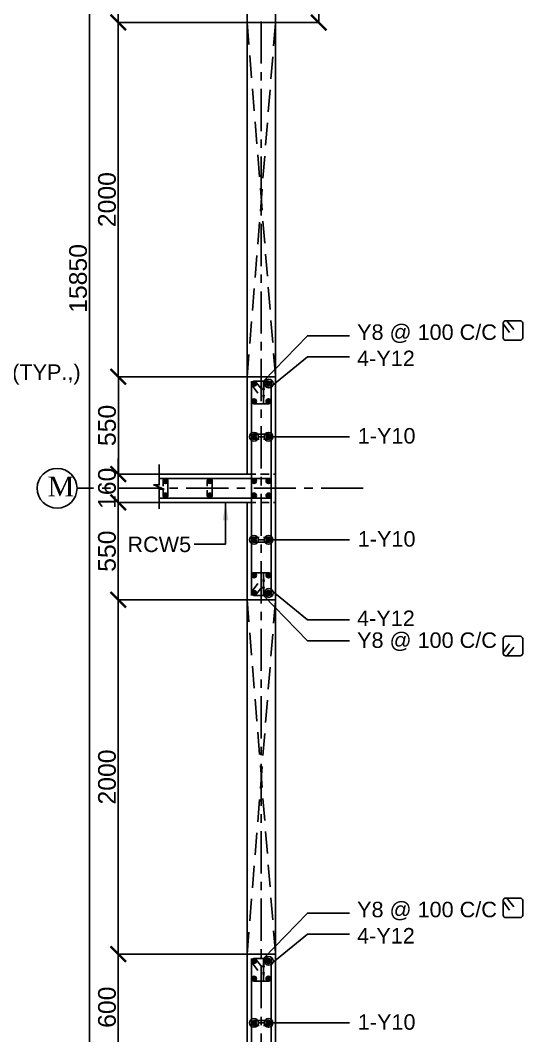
# Model space of a CAD drawing. Header units: inches. Extents: x 264820 to 395319, y -248151 to -162151.
# Drawn here: x 290419 to 301773, y -215092 to -192159 of the extents above; entities that cross this region are included whole.
import ezdxf

# ---------------------------------------------------------------- set-up
doc = ezdxf.new("R2010")
doc.units = ezdxf.units.IN
doc.header["$MEASUREMENT"] = 0
doc.linetypes.add('CENTER', pattern=[50.8, 31.75, -6.35, 6.35, -6.35])
doc.linetypes.add('Hidden', pattern=[3, 2, -1])
for name, color, linetype in [('1', 8, 'Continuous'), ('160 WALL OPEING', 1, 'Continuous'), ('5', 2, 'Continuous'), ('ARROW', 5, 'Continuous'), ('DIM', 251, 'Continuous'), ('GIRD CIR', 1, 'Continuous'), ('GIRD TEXT', 4, 'Continuous'), ('GRID', 8, 'CENTER'), ('LINKS', 3, 'Continuous'), ('OPENING', 1, 'Continuous'), ('SHEAR WALL', 6, 'Continuous'), ('STRRIUPS', 6, 'Continuous'), ('Ttxt', 3, 'Continuous')]:
    doc.layers.add(name, color=color, linetype=linetype)
doc.layers.add('Tex', color=3, linetype='Continuous', lineweight=13)
doc.styles.add('Arial', font='arial.ttf', dxfattribs={"height": 400})
doc.styles.add('T200', font='sanss___.ttf', dxfattribs={"height": 250})
doc.styles.add('T400', font='romantic.ttf')
doc.dimstyles.new('SCALE-25', dxfattribs={"dimtxt": 400, "dimasz": 350, "dimexe": 0, "dimexo": 0, "dimgap": 50, "dimtad": 1, "dimdec": 0, "dimlfac": 0.25, "dimzin": 0, "dimdsep": 46, "dimtxsty": 'Arial', "dimblk": 'ARCHTICK', "dimcen": 0, "dimclrd": 5, "dimclre": 8, "dimclrt": 1, "dimadec": 0, "dimazin": 0, "dimtfac": 1, "dimtdec": 0, "dimtix": 1, "dimtmove": 2, "dimatfit": 3, "dimfxl": 0, "dimtolj": 1, "dimtzin": 0, "dimlwd": -1, "dimarcsym": 0})
doc.dimstyles.new('T200', dxfattribs={"dimtxt": 300, "dimasz": 150, "dimexe": 0, "dimexo": 0, "dimgap": 5, "dimtad": 1, "dimdec": 0, "dimrnd": 5, "dimzin": 0, "dimdsep": 46, "dimtxsty": 'T200', "dimblk": 'ARCHTICK', "dimcen": 300, "dimclrd": 5, "dimclre": 252, "dimclrt": 1, "dimadec": 0, "dimazin": 0, "dimtfac": 50, "dimtdec": 0, "dimtofl": 0, "dimtmove": 2, "dimatfit": 3, "dimfxl": 1, "dimtolj": 1, "dimtzin": 0, "dimarcsym": 2})

# ---------------------------------------------------------------- blocks, each defined once
blk = doc.blocks.new('R1')
at = {"layer": '5'}
h = blk.add_hatch(color=256, dxfattribs=at)
edge = h.paths.add_edge_path()
edge.add_arc((0, 0), 69.6, 0, 360)
at = {"layer": '5', "color": 6}
blk.add_circle((0, 0), 69.6, dxfattribs=at)
blk = doc.blocks.new('_ARCHTICK')
at = {"color": 0, "linetype": 'ByBlock', "const_width": 0.15}
blk.add_lwpolyline([(-0.5, -0.5), (0.5, 0.5)], dxfattribs=at)
blk = doc.blocks.new('A$C5C0C2414')
at = {"layer": 'STRRIUPS', "ltscale": 0.2}
for p, q in [((0, 0), (158, -194)), ((-81, -72), (61, -268))]:
    blk.add_line(p, q, dxfattribs=at)
blk.add_lwpolyline([(304, -440), (-26, -440, -0.414214), (-81, -385), (-81, -55, -0.414214), (-26, 0), (304, 0, -0.414214), (359, -55), (359, -385, -0.414214)], format="xyb", close=True, dxfattribs=at)
blk = doc.blocks.new('*D44')
at = {"layer": 'Defpoints', "color": 0}
for p in [(291982, -166289), (293558, -166289, 59), (293558, -229689)]:
    blk.add_point(p, dxfattribs=at)
at = {"layer": 'DIM', "color": 8, "lineweight": -2}
for p, q in [((293558, -166289), (291982, -166289)), ((293558, -229689), (291982, -229689))]:
    blk.add_line(p, q, dxfattribs=at)
at = {"layer": 'DIM', "color": 5}
blk.add_line((291982, -229689), (291982, -166289), dxfattribs=at)
at = {"layer": 'DIM', "color": 5, "xscale": 350, "yscale": 350, "zscale": 350}
for p, rotation in [((291982, -166289), 90), ((291982, -229689), 270)]:
    blk.add_blockref('_ARCHTICK', p, dxfattribs=dict(at, rotation=rotation))
at = {"layer": 'DIM', "color": 1, "insert": (291727, -197989), "char_height": 400, "attachment_point": 5, "rotation": 90, "style": 'Arial'}
blk.add_mtext('\\A1;15850', dxfattribs=at)
blk = doc.blocks.new('ARCHTICK')
at = {"color": 0, "const_width": 0.15}
blk.add_lwpolyline([(-0.5, -0.5), (0.5, 0.5)], dxfattribs=at)
blk = doc.blocks.new('*D49')
at = {"layer": 'Defpoints', "color": 0}
for p in [(292634, -213249), (295545, -213249, 59), (293558, -215649, 58)]:
    blk.add_point(p, dxfattribs=at)
at = {"layer": 'DIM', "color": 8, "lineweight": -2}
for p, q in [((295545, -213249), (292634, -213249)), ((293558, -215649), (292634, -215649))]:
    blk.add_line(p, q, dxfattribs=at)
at = {"layer": 'DIM', "color": 5}
blk.add_line((292634, -215649), (292634, -213249), dxfattribs=at)
at = {"layer": 'DIM', "color": 5, "xscale": 350, "yscale": 350, "zscale": 350}
for p, rotation in [((292634, -213249), 90), ((292634, -215649), 270)]:
    blk.add_blockref('_ARCHTICK', p, dxfattribs=dict(at, rotation=rotation))
at = {"layer": 'DIM', "color": 1, "insert": (292380, -214449), "char_height": 400, "attachment_point": 5, "rotation": 90, "style": 'Arial'}
blk.add_mtext('\\A1;600', dxfattribs=at)
blk = doc.blocks.new('*D50')
at = {"layer": 'Defpoints', "color": 0}
for p in [(292634, -205249), (295545, -205249, 59), (295545, -213249, 59)]:
    blk.add_point(p, dxfattribs=at)
at = {"layer": 'DIM', "color": 8, "lineweight": -2}
for p, q in [((295545, -205249), (292634, -205249)), ((295545, -213249), (292634, -213249))]:
    blk.add_line(p, q, dxfattribs=at)
at = {"layer": 'DIM', "color": 5}
blk.add_line((292634, -213249), (292634, -205249), dxfattribs=at)
at = {"layer": 'DIM', "color": 5, "xscale": 350, "yscale": 350, "zscale": 350}
for p, rotation in [((292634, -205249), 90), ((292634, -213249), 270)]:
    blk.add_blockref('_ARCHTICK', p, dxfattribs=dict(at, rotation=rotation))
at = {"layer": 'DIM', "color": 1, "insert": (292380, -209249), "char_height": 400, "attachment_point": 5, "rotation": 90, "style": 'Arial'}
blk.add_mtext('\\A1;2000', dxfattribs=at)
blk = doc.blocks.new('*D51')
at = {"layer": 'Defpoints', "color": 0}
for p in [(292633, -203049), (293558, -203049, 58), (295545, -205249, 59)]:
    blk.add_point(p, dxfattribs=at)
at = {"layer": 'DIM', "color": 8, "lineweight": -2}
for p, q in [((293558, -203049), (292633, -203049)), ((295545, -205249), (292633, -205249))]:
    blk.add_line(p, q, dxfattribs=at)
at = {"layer": 'DIM', "color": 5}
blk.add_line((292633, -205249), (292633, -203049), dxfattribs=at)
at = {"layer": 'DIM', "color": 5, "xscale": 350, "yscale": 350, "zscale": 350}
for p, rotation in [((292633, -203049), 90), ((292633, -205249), 270)]:
    blk.add_blockref('_ARCHTICK', p, dxfattribs=dict(at, rotation=rotation))
at = {"layer": 'DIM', "color": 1, "insert": (292379, -204149), "char_height": 400, "attachment_point": 5, "rotation": 90, "style": 'Arial'}
blk.add_mtext('\\A1;550', dxfattribs=at)
blk = doc.blocks.new('*D52')
at = {"layer": 'Defpoints', "color": 0}
for p in [(292634, -202409), (293558, -202409, 58), (293558, -203049, 58)]:
    blk.add_point(p, dxfattribs=at)
at = {"layer": 'DIM', "color": 5}
for p, q in [((292634, -202409), (292634, -202059)), ((292634, -203049), (292634, -202409)), ((292634, -203049), (292634, -203399))]:
    blk.add_line(p, q, dxfattribs=at)
at = {"layer": 'DIM', "color": 8, "lineweight": -2}
for p, q in [((293558, -202409), (292634, -202409)), ((293558, -203049), (292634, -203049))]:
    blk.add_line(p, q, dxfattribs=at)
at = {"layer": 'DIM', "color": 5, "xscale": 350, "yscale": 350, "zscale": 350}
for p, rotation in [((292634, -202409), 270), ((292634, -203049), 90)]:
    blk.add_blockref('_ARCHTICK', p, dxfattribs=dict(at, rotation=rotation))
at = {"layer": 'DIM', "color": 1, "insert": (292380, -202729), "char_height": 400, "attachment_point": 5, "rotation": 90, "style": 'Arial'}
blk.add_mtext('\\A1;160', dxfattribs=at)
blk = doc.blocks.new('*D53')
at = {"layer": 'Defpoints', "color": 0}
for p in [(292635, -200209), (295545, -200209, 59), (293558, -202409, 58)]:
    blk.add_point(p, dxfattribs=at)
at = {"layer": 'DIM', "color": 8, "lineweight": -2}
for p, q in [((295545, -200209), (292635, -200209)), ((293558, -202409), (292635, -202409))]:
    blk.add_line(p, q, dxfattribs=at)
at = {"layer": 'DIM', "color": 5}
blk.add_line((292635, -202409), (292635, -200209), dxfattribs=at)
at = {"layer": 'DIM', "color": 5, "xscale": 350, "yscale": 350, "zscale": 350}
for p, rotation in [((292635, -200209), 90), ((292635, -202409), 270)]:
    blk.add_blockref('_ARCHTICK', p, dxfattribs=dict(at, rotation=rotation))
at = {"layer": 'DIM', "color": 1, "insert": (292381, -201309), "char_height": 400, "attachment_point": 5, "rotation": 90, "style": 'Arial'}
blk.add_mtext('\\A1;550', dxfattribs=at)
blk = doc.blocks.new('*D54')
at = {"layer": 'Defpoints', "color": 0}
for p in [(292634, -192209), (295545, -192209, 59), (295545, -200209, 59)]:
    blk.add_point(p, dxfattribs=at)
at = {"layer": 'DIM', "color": 8, "lineweight": -2}
for p, q in [((295545, -192209), (292634, -192209)), ((295545, -200209), (292634, -200209))]:
    blk.add_line(p, q, dxfattribs=at)
at = {"layer": 'DIM', "color": 5}
blk.add_line((292634, -200209), (292634, -192209), dxfattribs=at)
at = {"layer": 'DIM', "color": 5, "xscale": 350, "yscale": 350, "zscale": 350}
for p, rotation in [((292634, -192209), 90), ((292634, -200209), 270)]:
    blk.add_blockref('_ARCHTICK', p, dxfattribs=dict(at, rotation=rotation))
at = {"layer": 'DIM', "color": 1, "insert": (292380, -196209), "char_height": 400, "attachment_point": 5, "rotation": 90, "style": 'Arial'}
blk.add_mtext('\\A1;2000', dxfattribs=at)
blk = doc.blocks.new('*D55')
at = {"layer": 'Defpoints', "color": 0}
for p in [(292634, -189809), (293558, -189809, 58), (295545, -192209, 59)]:
    blk.add_point(p, dxfattribs=at)
at = {"layer": 'DIM', "color": 8, "lineweight": -2}
for p, q in [((293558, -189809), (292634, -189809)), ((295545, -192209), (292634, -192209))]:
    blk.add_line(p, q, dxfattribs=at)
at = {"layer": 'DIM', "color": 5}
blk.add_line((292634, -192209), (292634, -189809), dxfattribs=at)
at = {"layer": 'DIM', "color": 5, "xscale": 350, "yscale": 350, "zscale": 350}
for p, rotation in [((292634, -189809), 90), ((292634, -192209), 270)]:
    blk.add_blockref('_ARCHTICK', p, dxfattribs=dict(at, rotation=rotation))
at = {"layer": 'DIM', "color": 1, "insert": (292380, -191009), "char_height": 400, "attachment_point": 5, "rotation": 90, "style": 'Arial'}
blk.add_mtext('\\A1;600', dxfattribs=at)
blk = doc.blocks.new('*D60')
at = {"layer": 'Defpoints', "color": 0}
for p in [(296185, -167489), (297165, -167489), (296185, -192209)]:
    blk.add_point(p, dxfattribs=at)
at = {"layer": 'DIM', "color": 8, "lineweight": -2}
for p, q in [((296185, -167489), (297165, -167489)), ((296185, -192209), (297165, -192209))]:
    blk.add_line(p, q, dxfattribs=at)
at = {"layer": 'DIM', "color": 5}
blk.add_line((297165, -192209), (297165, -167489), dxfattribs=at)
at = {"layer": 'DIM', "color": 5, "xscale": 350, "yscale": 350, "zscale": 350}
for p, rotation in [((297165, -167489), 90), ((297165, -192209), 270)]:
    blk.add_blockref('_ARCHTICK', p, dxfattribs=dict(at, rotation=rotation))

msp = doc.modelspace()

# ---------------------------------------------------------------- linework, layer by layer
at = {"layer": '1', "linetype": 'Hidden', "ltscale": 100}
for p, q in [((295545, -202408.9, 59), (296185, -202408.9, 59)), ((295545, -203048.9, 59), (296185, -203048.9, 59))]:
    msp.add_line(p, q, dxfattribs=at)
at = {"layer": '1', "elevation": 58.4}
msp.add_lwpolyline([(293558.4, -202191.5), (293558.4, -202654.1), (293434.1, -202654.1), (293664, -202747.6), (293558.4, -202747.6), (293558.4, -203193.3)], dxfattribs=at)
at = {"layer": '160 WALL OPEING', "linetype": 'Hidden', "ltscale": 250}
for p, q in [((295545, -200208.9), (296185, -192208.9, 59)), ((295545, -192208.9), (296185, -200208.9, 59)), ((295545, -213248.9), (296185, -205248.9, 59)), ((295545, -205248.9), (296185, -213248.9, 59))]:
    msp.add_line(p, q, dxfattribs=at)
at = {"layer": '5', "elevation": 59}
for points in [[(295645, -200308.9), (295645, -205148.9)], [(296085, -205148.9), (296085, -200308.9)], [(293558.4, -202948.9), (296085, -202948.9), (296085, -202508.9), (293558.4, -202508.9)], [(295645, -213348.9), (295645, -218588.9)], [(296085, -218588.9), (296085, -213348.9)]]:
    msp.add_lwpolyline(points, dxfattribs=at)
at = {"layer": 'ARROW'}
for p, q in [((295799.2, -201564.6, 59), (295930.2, -201564.6, 59)), ((295799.2, -203893.2, 59), (295930.2, -203893.2, 59)), ((295799.2, -214804.6, 59), (295930.2, -214804.6, 59))]:
    msp.add_line(p, q, dxfattribs=at)
for points, elevation in [([(295917.2, -200308.9), (296906.1, -199284.7), (297860.8, -199284.7)], 59), ([(296127.4, -200398.8), (296906.1, -199761.1), (297860.8, -199761.1)], 59), ([(296127.2, -201564.6), (297860.2, -201564.6)], 58.9), ([(296127.2, -203893.2), (297860.2, -203893.2)], 58.9), ([(295917.2, -205148.9), (296906.1, -206173), (297860.8, -206173)], 59), ([(296127.4, -205059), (296906.1, -205696.6), (297860.8, -205696.6)], 59), ([(295917.2, -213348.9), (296906.1, -212324.7), (297860.8, -212324.7)], 59), ([(296127.4, -213438.8), (296906.1, -212801.1), (297860.8, -212801.1)], 59), ([(296127.2, -214804.6), (297860.2, -214804.6)], 58.9)]:
    msp.add_lwpolyline(points, dxfattribs=dict(at, elevation=elevation))
for centre in [(296035, -200364.6, 59), (295700.7, -201564.6, 59), (296028.7, -201564.6, 59), (295700.7, -203893.2, 59), (296028.7, -203893.2, 59), (296035, -205093.2, 59), (296035, -213404.6, 59), (295700.7, -214804.6, 59), (296028.7, -214804.6, 59)]:
    msp.add_circle(centre, 98.5, dxfattribs=at)
at = {"layer": 'GIRD CIR'}
msp.add_circle((291252.2, -202728.9, 58.4), 450, dxfattribs=at)
at = {"layer": 'GRID', "ltscale": 30}
for p, q in [((295865, -164753.2, 59), (295865, -230727.8, 59)), ((298171.5, -202728.9, 59), (291702.2, -202728.9, 59))]:
    msp.add_line(p, q, dxfattribs=at)
at = {"layer": 'LINKS', "elevation": 59}
for points in [[(295916.7, -201620.2), (296029.3, -201620.2, 1), (296029.3, -201508.9), (295700.7, -201508.9, 1), (295700.7, -201620.2), (295820.2, -201620.2)], [(293645, -202677.2), (293645, -202564.6, -1), (293756.4, -202564.6), (293756.4, -202893.2, -1), (293645, -202893.2), (293645, -202773.7)], [(294645, -202677.2), (294645, -202564.6, -1), (294756.4, -202564.6), (294756.4, -202893.2, -1), (294645, -202893.2), (294645, -202773.7)], [(295916.7, -203837.5), (296029.3, -203837.5, -1), (296029.3, -203948.9), (295700.7, -203948.9, -1), (295700.7, -203837.5), (295820.2, -203837.5)], [(295916.7, -214860.2), (296029.3, -214860.2, 1), (296029.3, -214748.9), (295700.7, -214748.9, 1), (295700.7, -214860.2), (295820.2, -214860.2)]]:
    msp.add_lwpolyline(points, format="xyb", dxfattribs=at)
at = {"layer": 'OPENING', "color": 1, "elevation": 59}
for points in [[(295545, -192208.9), (295545, -192208.9), (295545, -200208.9)], [(296185, -200208.9), (296185, -192208.9)], [(295545, -205248.9), (295545, -205248.9), (295545, -213248.9)], [(296185, -213248.9), (296185, -213248.9), (296185, -205248.9)]]:
    msp.add_lwpolyline(points, dxfattribs=at)
at = {"layer": 'SHEAR WALL', "color": 4}
for p, q in [((295545, -192208.9, 59), (296185, -192208.9, 59)), ((295545, -200208.9, 59), (296185, -200208.9, 59)), ((295545, -205248.9, 59), (296185, -205248.9, 59)), ((295545, -213248.9, 59), (296185, -213248.9, 59))]:
    msp.add_line(p, q, dxfattribs=at)
at = {"layer": 'SHEAR WALL', "color": 4, "elevation": 59}
for points in [[(296185, -172368.9), (296185, -192208.9)], [(295545, -192208.9), (295545, -189808.9)], [(295545, -200208.9), (295545, -202408.9)], [(296185, -202408.9), (296185, -200208.9)], [(295545, -202408.9), (293558.4, -202408.9)], [(296185, -203048.9), (296185, -202408.9)], [(293558.4, -203048.9), (295545, -203048.9)], [(295545, -205248.9), (295545, -203048.9)], [(296185, -203048.9), (296185, -205248.9)], [(295545, -213248.9), (295545, -213248.9), (295545, -215648.9)], [(296185, -216288.9), (296185, -213248.9)]]:
    msp.add_lwpolyline(points, dxfattribs=at)
at = {"layer": 'STRRIUPS', "ltscale": 0.2}
for p, q in [((295662, -200404.3, 59), (295786.7, -200577.3, 59)), ((295750.9, -200339.8, 59), (295884, -200502.6, 59)), ((295662, -205053.4, 59), (295786.7, -204880.5, 59)), ((295750.9, -205117.9, 59), (295884, -204955.2, 59)), ((295662, -213444.3, 59), (295786.7, -213617.3, 59)), ((295750.9, -213379.8, 59), (295884, -213542.6, 59))]:
    msp.add_line(p, q, dxfattribs=at)
at = {"layer": 'STRRIUPS', "ltscale": 0.2, "elevation": 59}
for points in [[(295700, -200308.9), (296030, -200308.9, -0.4142136), (296085, -200363.9), (296085, -200764.9, -0.4142136), (296030, -200819.9), (295700, -200819.9, -0.4142136), (295645, -200764.9), (295645, -200363.9, -0.4142136)], [(295700, -205148.9), (296030, -205148.9, 0.4142136), (296085, -205093.9), (296085, -204692.8, 0.4142136), (296030, -204637.8), (295700, -204637.8, 0.4142136), (295645, -204692.8), (295645, -205093.9, 0.4142136)], [(295700, -213348.9), (296030, -213348.9, -0.4142136), (296085, -213403.9), (296085, -213804.9, -0.4142136), (296030, -213859.9), (295700, -213859.9, -0.4142136), (295645, -213804.9), (295645, -213403.9, -0.4142136)]]:
    msp.add_lwpolyline(points, format="xyb", close=True, dxfattribs=at)

# ---------------------------------------------------------------- block references
at = {"layer": '5', "yscale": 0.8000000000465661, "zscale": 0.8000000000465661}
for p, xscale, rotation in [((295700.7, -200364.6, 59), 0.8000000000465661, 90.00000000000001), ((296029.3, -200364.6, 59), -0.8000000000465661, 270), ((295700.7, -200764.6, 59), 0.8000000000465661, 90.00000000000001), ((296029.3, -200764.6, 59), -0.8000000000465661, 270), ((295700.7, -201564.6, 59), -0.8000000000465661, 90), ((296029.3, -201564.6, 59), 0.8000000000465661, 270), ((293700.7, -202564.6, 59), 0.8000000000465661, 90.00000000000001), ((294700.7, -202564.6, 59), 0.8000000000465661, 90.00000000000001), ((295700.7, -202564.6, 59), 0.8000000000465661, 90.00000000000001), ((296029.3, -202564.6, 59), -0.8000000000465661, 270), ((293700.7, -202893.2, 59), -0.8000000000465661, 90), ((294700.7, -202893.2, 59), -0.8000000000465661, 90), ((295700.7, -202893.2, 59), -0.8000000000465661, 90), ((296029.3, -202893.2, 59), 0.8000000000465661, 270), ((295700.7, -203893.2, 59), 0.8000000000465661, 90.00000000000001), ((296029.3, -203893.2, 59), -0.8000000000465661, 270), ((295700.7, -204693.2, 59), -0.8000000000465661, 90), ((296029.3, -204693.2, 59), 0.8000000000465661, 270), ((295700.7, -205093.2, 59), -0.8000000000465661, 90), ((296029.3, -205093.2, 59), 0.8000000000465661, 270), ((295700.7, -213404.6, 59), 0.8000000000465661, 90.00000000000001), ((296029.3, -213404.6, 59), -0.8000000000465661, 270), ((295700.7, -213804.6, 59), 0.8000000000465661, 90.00000000000001), ((296029.3, -213804.6, 59), -0.8000000000465661, 270), ((295700.7, -214804.6, 59), -0.8000000000465661, 90), ((296029.3, -214804.6, 59), 0.8000000000465661, 270)]:
    msp.add_blockref('R1', p, dxfattribs=dict(at, xscale=xscale, rotation=rotation))
at = {"layer": 'STRRIUPS'}
for p in [(301413.7, -198945.5, 0), (301413.7, -211985.5, 0)]:
    msp.add_blockref('A$C5C0C2414', p, dxfattribs=at)
at = {"layer": 'STRRIUPS', "xscale": -1, "rotation": 180}
msp.add_blockref('A$C5C0C2414', (301413.7, -206512.2, 0), dxfattribs=at)

# ---------------------------------------------------------------- texts
at = {"layer": 'GIRD TEXT', "ltscale": 7, "style": 'T400'}
msp.add_text('M', height=450, dxfattribs=at).set_placement((291035, -202913.3))
at = {"layer": 'Tex', "style": 'Arial'}
msp.add_text('RCW5', height=350, dxfattribs=at).set_placement((292840.7, -204169.6))
at = {"layer": 'Ttxt', "color": 4, "style": 'Arial'}
for s, p in [('Y8 @ 100 C/C', (298030.7, -199377.3)), ('4-Y12', (298030.7, -199970.2)), ('Y8 @ 300 C/C(VER.)(TYP.,)', (285609.6, -200280.3)), ('1-Y10', (298046.6, -201718)), ('1-Y10', (298046.6, -204046.6)), ('4-Y12', (298030.7, -205839)), ('Y8 @ 100 C/C', (298030.7, -206334)), ('Y8 @ 100 C/C', (298030.7, -212417.3)), ('4-Y12', (298030.7, -213010.2)), ('1-Y10', (298046.6, -214958))]:
    msp.add_text(s, height=350, dxfattribs=at).set_placement(p)

# ---------------------------------------------------------------- dimensions: what is measured, and where the dimension line sits
at = {"layer": 'DIM'}
dim = msp.add_linear_dim(base=(291981.5, -166288.9), p1=(293558.4, -229688.9), p2=(293558.4, -166288.9, 59), angle=90, dimstyle='SCALE-25', override={"dimldrblk": 'ARCHTICK'}, dxfattribs=at)
dim.commit()
dim.dimension.update_dxf_attribs({"geometry": '*D44', "text_midpoint": (291727.3, -197988.9)})
dim = msp.add_linear_dim(base=(297165.2, -167488.9, 59), p1=(296185, -192208.9, 59), p2=(296185, -167488.9, 59), angle=90, text=' ', dimstyle='SCALE-25', override={"dimldrblk": 'ARCHTICK'}, dxfattribs=at)
dim.commit()
dim.dimension.update_dxf_attribs({"geometry": '*D60', "text_midpoint": (297165.2, -179848.9, 59)})
at = {"layer": 'DIM', "color": 1}
for base, p1, p2, picture, middle in [((292633.7, -189808.9), (295545, -192208.9, 59), (293558.4, -189808.9, 58.4), '*D55', (292379.5, -191008.9)), ((292633.7, -192208.9), (295545, -200208.9, 59), (295545, -192208.9, 59), '*D54', (292379.5, -196208.9)), ((292634.7, -200208.9), (293558.4, -202408.9, 58.4), (295545, -200208.9, 59), '*D53', (292380.5, -201308.9)), ((292633.7, -202408.9), (293558.4, -203048.9, 58.4), (293558.4, -202408.9, 58.4), '*D52', (292379.5, -202728.9)), ((292632.7, -203048.9), (295545, -205248.9, 59), (293558.4, -203048.9, 58.4), '*D51', (292378.5, -204148.9)), ((292633.7, -205248.9), (295545, -213248.9, 59), (295545, -205248.9, 59), '*D50', (292379.5, -209248.9)), ((292633.7, -213248.9), (293558.4, -215648.9, 58.4), (295545, -213248.9, 59), '*D49', (292379.5, -214448.9))]:
    dim = msp.add_linear_dim(base=base, p1=p1, p2=p2, angle=90, dimstyle='SCALE-25', override={"dimldrblk": 'ARCHTICK'}, dxfattribs=at)
    dim.commit()
    dim.dimension.update_dxf_attribs({"geometry": picture, "text_midpoint": middle})

# ---------------------------------------------------------------- leaders
at = {"layer": 'ARROW'}
for points in [[(295917.2, -200819.9, 59), (295917.2, -200308.9, 59)], [(295917.2, -200308.9, 59), (295917.2, -200819.9, 59)], [(295917.2, -204637.8, 59), (295917.2, -205148.9, 59)], [(295917.2, -205148.9, 59), (295917.2, -204637.8, 59)], [(295917.2, -213859.9, 59), (295917.2, -213348.9, 59)], [(295917.2, -213348.9, 59), (295917.2, -213859.9, 59)]]:
    msp.add_leader(points, dimstyle='T200', override={"dimasz": 200, "dimtad": 0}, dxfattribs=at)
at = {"layer": 'ARROW', "linetype": 'Continuous'}
msp.add_leader([(295058.5, -203048.9, 59), (295058.5, -203992.4, 59), (294350.8, -203992.4, 59)], dimstyle='SCALE-25', override={"dimasz": 400}, dxfattribs=at)

doc.saveas('drawing.dxf')
